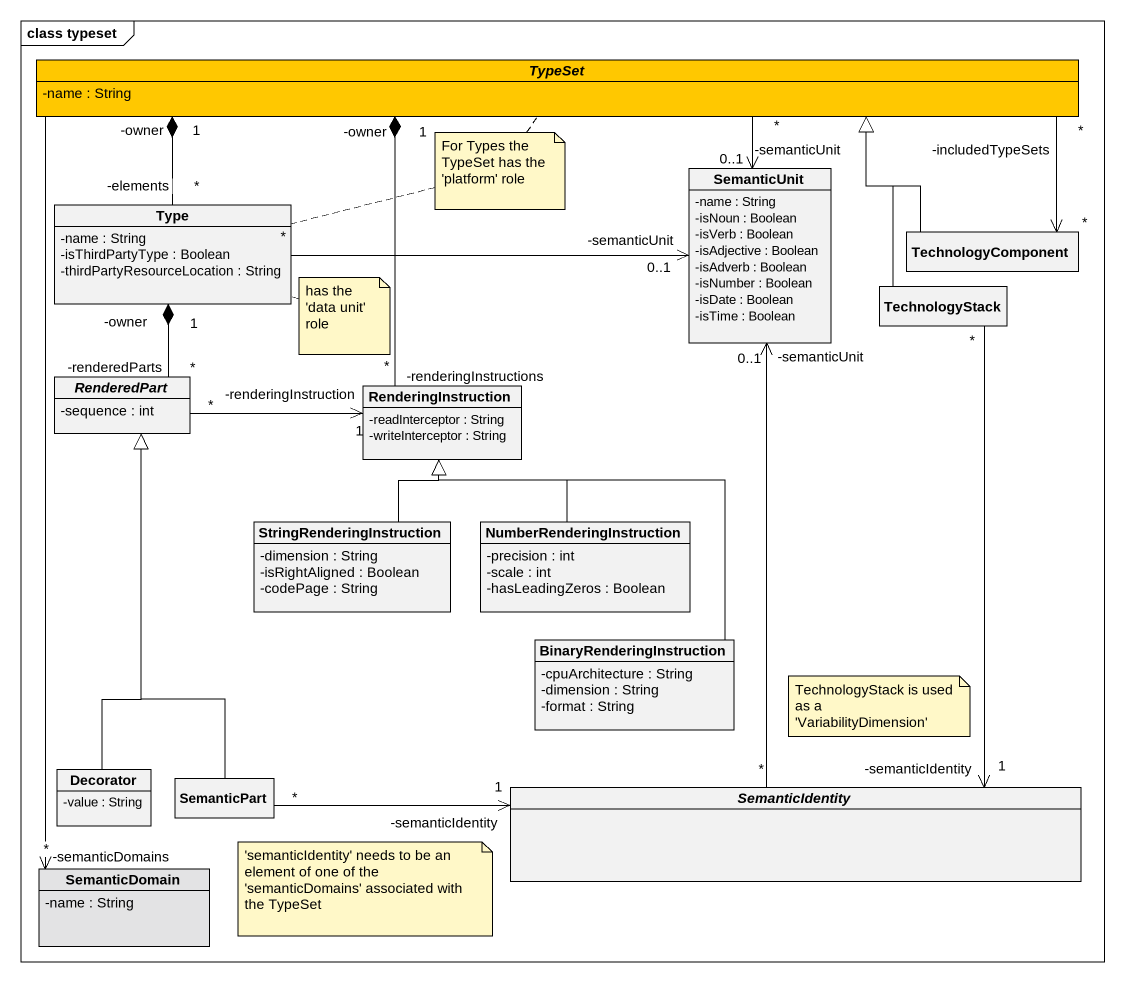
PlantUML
@startuml
mainframe class typeset
hide circle
hide empty members
skinparam classAttributeIconSize 0
abstract class TypeSet #FFC800 {
  -name : String
}
class Type {
  -name : String
  -isThirdPartyType : Boolean
  -thirdPartyResourceLocation : String
}
class SemanticUnit {
  -name : String
  -isNoun : Boolean
  -isVerb : Boolean
  -isAdjective : Boolean
  -isAdverb : Boolean
  -isNumber : Boolean
  -isDate : Boolean
  -isTime : Boolean
}
class TechnologyComponent
class TechnologyStack
abstract class RenderedPart {
  -sequence : int
}
class RenderingInstruction {
  -readInterceptor : String
  -writeInterceptor : String
}
class StringRenderingInstruction {
  -dimension : String
  -isRightAligned : Boolean
  -codePage : String
}
class NumberRenderingInstruction {
  -precision : int
  -scale : int
  -hasLeadingZeros : Boolean
}
class BinaryRenderingInstruction {
  -cpuArchitecture : String
  -dimension : String
  -format : String
}
class Decorator {
  -value : String
}
class SemanticPart
abstract class SemanticIdentity
class SemanticDomain #E3E3E4 {
  -name : String
}
TypeSet "1\n-owner" *-left- "*\n-elements" Type
TypeSet "*" --> "0..1\n-semanticUnit" SemanticUnit
TypeSet "-owner\n1" *-- "-renderingInstructions\n*" RenderingInstruction
TypeSet --> "*\n-semanticDomains" SemanticDomain
Type "*" -right-> "-semanticUnit\n0..1" SemanticUnit
Type "1\n-owner" *-- "*\n-renderedParts" RenderedPart
TechnologyComponent "*\n-includedTypeSets" <-left- "*" TypeSet
TechnologyComponent -left-|> TypeSet
TechnologyStack -left-|> TypeSet
TechnologyStack "*" --> "1\n-semanticIdentity" SemanticIdentity
RenderedPart "*" -right-> "1\n-renderingInstruction" RenderingInstruction
StringRenderingInstruction -up-|> RenderingInstruction
NumberRenderingInstruction -up-|> RenderingInstruction
BinaryRenderingInstruction -up-|> RenderingInstruction
Decorator -up-|> RenderedPart
SemanticPart -up-|> RenderedPart
SemanticPart "*" -right-> "1\n-semanticIdentity" SemanticIdentity
SemanticIdentity "*" -up-> "-semanticUnit\n0..1" SemanticUnit
note as N1
  For Types the TypeSet has the 'platform' role
end note
N1 .. TypeSet
N1 .. Type
note right of Type : has the 'data unit' role
note as N3
  TechnologyStack is used as a 'VariabilityDimension'
end note
note as N4
  ~'semanticIdentity' needs to be an element of one of the 'semanticDomains' associated with the TypeSet
end note
@enduml
